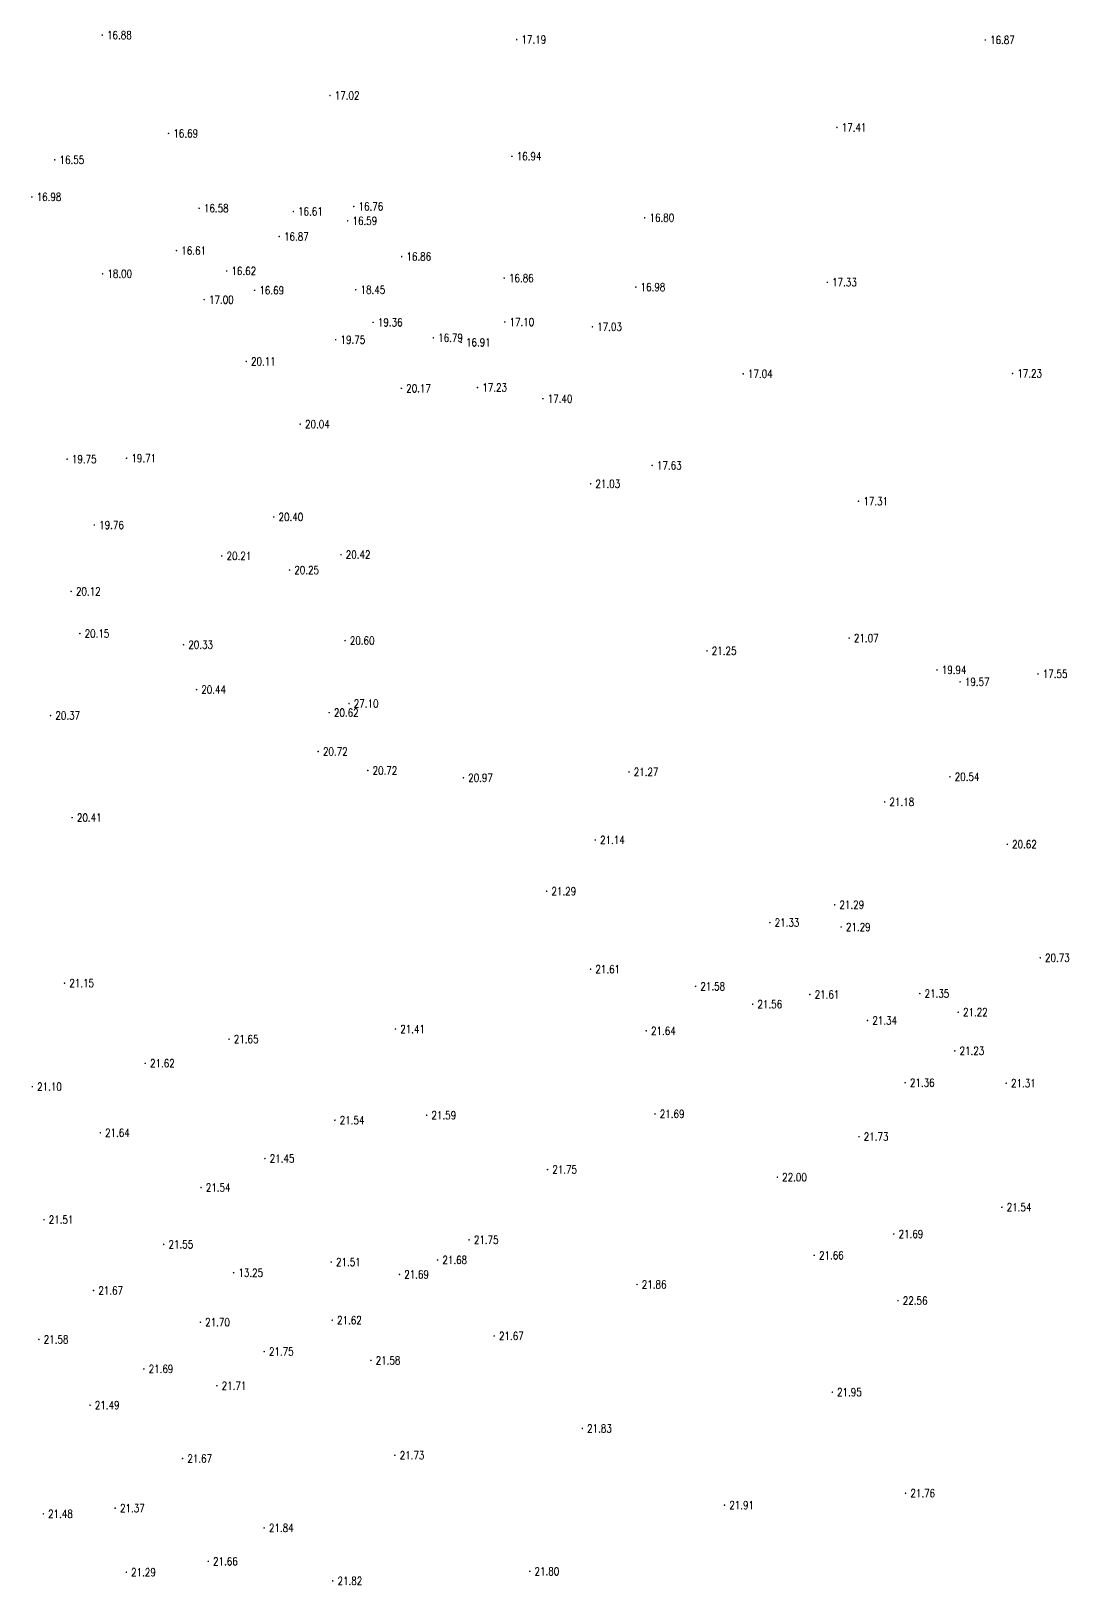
# Model space of a CAD drawing. Extents: x 476861 to 479475, y 2367369 to 2370541.
# Drawn here: x 477275.5 to 477405.3, y 2369037.4 to 2369231.6 of the extents above; entities that cross this region are included whole.
import ezdxf
from ezdxf.enums import TextEntityAlignment as Align

# ---------------------------------------------------------------- set-up
doc = ezdxf.new("R2010")
doc.units = 0
doc.header["$LTSCALE"] = 0.5
doc.layers.get('0').update_dxf_attribs({"linetype": 'CONTINUOUS'})
doc.layers.add('GCD', color=1, linetype='CONTINUOUS')
doc.styles.add('HZ', font='rs.shx', dxfattribs={"width": 0.8, "bigfont": 'hztxt.shx'})

# ---------------------------------------------------------------- blocks, each defined once
blk = doc.blocks.new('GC200')
at = {"linetype": 'Continuous', "const_width": 0.2, "flags": 128}
blk.add_lwpolyline([(-0.1, 0, 1), (0.1, 0, 1)], format="xyb", close=True, dxfattribs=at)

msp = doc.modelspace()

# ---------------------------------------------------------------- block references
at = {"layer": 'GCD', "linetype": 'Continuous'}
ref = msp.add_blockref('GC200', (477284.444, 2369231.104, 16.88), dxfattribs=dict(at, xscale=0.5, yscale=0.5, zscale=0.5))
ref.add_attrib('height', '16.88', dxfattribs={"linetype": 'Continuous', "height": 1, "style": 'HZ', "width": 0.8}).set_placement((477285.044, 2369231.104, 16.88), align=Align.MIDDLE_LEFT)
ref = msp.add_blockref('GC200', (477336.242, 2369230.545, 17.19), dxfattribs=dict(at, xscale=0.5, yscale=0.5, zscale=0.5))
ref.add_attrib('height', '17.19', dxfattribs={"linetype": 'Continuous', "height": 1, "style": 'HZ', "width": 0.8}).set_placement((477336.842, 2369230.545, 17.19), align=Align.MIDDLE_LEFT)
ref = msp.add_blockref('GC200', (477394.819, 2369230.49, 16.87), dxfattribs=dict(at, xscale=0.5, yscale=0.5, zscale=0.5))
ref.add_attrib('height', '16.87', dxfattribs={"linetype": 'Continuous', "height": 1, "style": 'HZ', "width": 0.8}).set_placement((477395.419, 2369230.49, 16.87), align=Align.MIDDLE_LEFT)
ref = msp.add_blockref('GC200', (477312.908, 2369223.549, 17.02), dxfattribs=dict(at, xscale=0.5, yscale=0.5, zscale=0.5))
ref.add_attrib('height', '17.02', dxfattribs={"linetype": 'Continuous', "height": 1, "style": 'HZ', "width": 0.8}).set_placement((477313.508, 2369223.549, 17.02), align=Align.MIDDLE_LEFT)
ref = msp.add_blockref('GC200', (477376.272, 2369219.563, 17.412), dxfattribs=dict(at, xscale=0.5, yscale=0.5, zscale=0.5))
ref.add_attrib('height', '17.41', dxfattribs={"linetype": 'Continuous', "height": 1, "style": 'HZ', "width": 0.8}).set_placement((477376.872, 2369219.563, 17.412), align=Align.MIDDLE_LEFT)
ref = msp.add_blockref('GC200', (477292.735, 2369218.815, 16.694), dxfattribs=dict(at, xscale=0.5, yscale=0.5, zscale=0.5))
ref.add_attrib('height', '16.69', dxfattribs={"linetype": 'Continuous', "height": 1, "style": 'HZ', "width": 0.8}).set_placement((477293.335, 2369218.815, 16.694), align=Align.MIDDLE_LEFT)
ref = msp.add_blockref('GC200', (477278.508, 2369215.511, 16.55), dxfattribs=dict(at, xscale=0.5, yscale=0.5, zscale=0.5))
ref.add_attrib('height', '16.55', dxfattribs={"linetype": 'Continuous', "height": 1, "style": 'HZ', "width": 0.8}).set_placement((477279.108, 2369215.511, 16.55), align=Align.MIDDLE_LEFT)
ref = msp.add_blockref('GC200', (477335.651, 2369215.951, 16.94), dxfattribs=dict(at, xscale=0.5, yscale=0.5, zscale=0.5))
ref.add_attrib('height', '16.94', dxfattribs={"linetype": 'Continuous', "height": 1, "style": 'HZ', "width": 0.8}).set_placement((477336.251, 2369215.951, 16.94), align=Align.MIDDLE_LEFT)
ref = msp.add_blockref('GC200', (477275.648, 2369210.872, 16.98), dxfattribs=dict(at, xscale=0.5, yscale=0.5, zscale=0.5))
ref.add_attrib('height', '16.98', dxfattribs={"linetype": 'Continuous', "height": 1, "style": 'HZ', "width": 0.8}).set_placement((477276.248, 2369210.872, 16.98), align=Align.MIDDLE_LEFT)
ref = msp.add_blockref('GC200', (477296.551, 2369209.457, 16.578), dxfattribs=dict(at, xscale=0.5, yscale=0.5, zscale=0.5))
ref.add_attrib('height', '16.58', dxfattribs={"linetype": 'Continuous', "height": 1, "style": 'HZ', "width": 0.8}).set_placement((477297.151, 2369209.457, 16.578), align=Align.MIDDLE_LEFT)
ref = msp.add_blockref('GC200', (477315.88, 2369209.688, 16.76), dxfattribs=dict(at, xscale=0.5, yscale=0.5, zscale=0.5))
ref.add_attrib('height', '16.76', dxfattribs={"linetype": 'Continuous', "height": 1, "style": 'HZ', "width": 0.8}).set_placement((477316.48, 2369209.688, 16.76), align=Align.MIDDLE_LEFT)
ref = msp.add_blockref('GC200', (477308.326, 2369209.057, 16.614), dxfattribs=dict(at, xscale=0.5, yscale=0.5, zscale=0.5))
ref.add_attrib('height', '16.61', dxfattribs={"linetype": 'Continuous', "height": 1, "style": 'HZ', "width": 0.8}).set_placement((477308.926, 2369209.057, 16.614), align=Align.MIDDLE_LEFT)
ref = msp.add_blockref('GC200', (477315.121, 2369207.888, 16.586), dxfattribs=dict(at, xscale=0.5, yscale=0.5, zscale=0.5))
ref.add_attrib('height', '16.59', dxfattribs={"linetype": 'Continuous', "height": 1, "style": 'HZ', "width": 0.8}).set_placement((477315.721, 2369207.888, 16.586), align=Align.MIDDLE_LEFT)
ref = msp.add_blockref('GC200', (477352.243, 2369208.274, 16.801), dxfattribs=dict(at, xscale=0.5, yscale=0.5, zscale=0.5))
ref.add_attrib('height', '16.80', dxfattribs={"linetype": 'Continuous', "height": 1, "style": 'HZ', "width": 0.8}).set_placement((477352.843, 2369208.274, 16.801), align=Align.MIDDLE_LEFT)
ref = msp.add_blockref('GC200', (477306.566, 2369205.921, 16.867), dxfattribs=dict(at, xscale=0.5, yscale=0.5, zscale=0.5))
ref.add_attrib('height', '16.87', dxfattribs={"linetype": 'Continuous', "height": 1, "style": 'HZ', "width": 0.8}).set_placement((477307.166, 2369205.921, 16.867), align=Align.MIDDLE_LEFT)
ref = msp.add_blockref('GC200', (477293.724, 2369204.165, 16.608), dxfattribs=dict(at, xscale=0.5, yscale=0.5, zscale=0.5))
ref.add_attrib('height', '16.61', dxfattribs={"linetype": 'Continuous', "height": 1, "style": 'HZ', "width": 0.8}).set_placement((477294.324, 2369204.165, 16.608), align=Align.MIDDLE_LEFT)
ref = msp.add_blockref('GC200', (477321.867, 2369203.418, 16.856), dxfattribs=dict(at, xscale=0.5, yscale=0.5, zscale=0.5))
ref.add_attrib('height', '16.86', dxfattribs={"linetype": 'Continuous', "height": 1, "style": 'HZ', "width": 0.8}).set_placement((477322.467, 2369203.418, 16.856), align=Align.MIDDLE_LEFT)
ref = msp.add_blockref('GC200', (477299.992, 2369201.622, 16.616), dxfattribs=dict(at, xscale=0.5, yscale=0.5, zscale=0.5))
ref.add_attrib('height', '16.62', dxfattribs={"linetype": 'Continuous', "height": 1, "style": 'HZ', "width": 0.8}).set_placement((477300.592, 2369201.622, 16.616), align=Align.MIDDLE_LEFT)
ref = msp.add_blockref('GC200', (477284.488, 2369201.272, 17.996), dxfattribs=dict(at, xscale=0.5, yscale=0.5, zscale=0.5))
ref.add_attrib('height', '18.00', dxfattribs={"linetype": 'Continuous', "height": 1, "style": 'HZ', "width": 0.8}).set_placement((477285.088, 2369201.272, 17.996), align=Align.MIDDLE_LEFT)
ref = msp.add_blockref('GC200', (477334.685, 2369200.732, 16.857), dxfattribs=dict(at, xscale=0.5, yscale=0.5, zscale=0.5))
ref.add_attrib('height', '16.86', dxfattribs={"linetype": 'Continuous', "height": 1, "style": 'HZ', "width": 0.8}).set_placement((477335.285, 2369200.732, 16.857), align=Align.MIDDLE_LEFT)
ref = msp.add_blockref('GC200', (477351.136, 2369199.605, 16.984), dxfattribs=dict(at, xscale=0.5, yscale=0.5, zscale=0.5))
ref.add_attrib('height', '16.98', dxfattribs={"linetype": 'Continuous', "height": 1, "style": 'HZ', "width": 0.8}).set_placement((477351.736, 2369199.605, 16.984), align=Align.MIDDLE_LEFT)
ref = msp.add_blockref('GC200', (477375.071, 2369200.203, 17.333), dxfattribs=dict(at, xscale=0.5, yscale=0.5, zscale=0.5))
ref.add_attrib('height', '17.33', dxfattribs={"linetype": 'Continuous', "height": 1, "style": 'HZ', "width": 0.8}).set_placement((477375.671, 2369200.203, 17.333), align=Align.MIDDLE_LEFT)
ref = msp.add_blockref('GC200', (477297.185, 2369198.03, 17.002), dxfattribs=dict(at, xscale=0.5, yscale=0.5, zscale=0.5))
ref.add_attrib('height', '17.00', dxfattribs={"linetype": 'Continuous', "height": 1, "style": 'HZ', "width": 0.8}).set_placement((477297.785, 2369198.03, 17.002), align=Align.MIDDLE_LEFT)
ref = msp.add_blockref('GC200', (477303.483, 2369199.204, 16.686), dxfattribs=dict(at, xscale=0.5, yscale=0.5, zscale=0.5))
ref.add_attrib('height', '16.69', dxfattribs={"linetype": 'Continuous', "height": 1, "style": 'HZ', "width": 0.8}).set_placement((477304.083, 2369199.204, 16.686), align=Align.MIDDLE_LEFT)
ref = msp.add_blockref('GC200', (477316.125, 2369199.276, 18.45), dxfattribs=dict(at, xscale=0.5, yscale=0.5, zscale=0.5))
ref.add_attrib('height', '18.45', dxfattribs={"linetype": 'Continuous', "height": 1, "style": 'HZ', "width": 0.8}).set_placement((477316.725, 2369199.276, 18.45), align=Align.MIDDLE_LEFT)
ref = msp.add_blockref('GC200', (477318.297, 2369195.196, 19.362), dxfattribs=dict(at, xscale=0.5, yscale=0.5, zscale=0.5))
ref.add_attrib('height', '19.36', dxfattribs={"linetype": 'Continuous', "height": 1, "style": 'HZ', "width": 0.8}).set_placement((477318.897, 2369195.196, 19.362), align=Align.MIDDLE_LEFT)
ref = msp.add_blockref('GC200', (477334.754, 2369195.239, 17.103), dxfattribs=dict(at, xscale=0.5, yscale=0.5, zscale=0.5))
ref.add_attrib('height', '17.10', dxfattribs={"linetype": 'Continuous', "height": 1, "style": 'HZ', "width": 0.8}).set_placement((477335.354, 2369195.239, 17.103), align=Align.MIDDLE_LEFT)
ref = msp.add_blockref('GC200', (477345.707, 2369194.649, 17.028), dxfattribs=dict(at, xscale=0.5, yscale=0.5, zscale=0.5))
ref.add_attrib('height', '17.03', dxfattribs={"linetype": 'Continuous', "height": 1, "style": 'HZ', "width": 0.8}).set_placement((477346.307, 2369194.649, 17.028), align=Align.MIDDLE_LEFT)
ref = msp.add_blockref('GC200', (477313.619, 2369193.029, 19.752), dxfattribs=dict(at, xscale=0.5, yscale=0.5, zscale=0.5))
ref.add_attrib('height', '19.75', dxfattribs={"linetype": 'Continuous', "height": 1, "style": 'HZ', "width": 0.8}).set_placement((477314.219, 2369193.029, 19.752), align=Align.MIDDLE_LEFT)
ref = msp.add_blockref('GC200', (477325.83, 2369193.268, 16.792), dxfattribs=dict(at, xscale=0.5, yscale=0.5, zscale=0.5))
ref.add_attrib('height', '16.79', dxfattribs={"linetype": 'Continuous', "height": 1, "style": 'HZ', "width": 0.8}).set_placement((477326.43, 2369193.268, 16.792), align=Align.MIDDLE_LEFT)
ref = msp.add_blockref('GC200', (477329.309, 2369192.698, 16.907), dxfattribs=dict(at, xscale=0.5, yscale=0.5, zscale=0.5))
ref.add_attrib('height', '16.91', dxfattribs={"linetype": 'Continuous', "height": 1, "style": 'HZ', "width": 0.8}).set_placement((477329.909, 2369192.698, 16.907), align=Align.MIDDLE_LEFT)
ref = msp.add_blockref('GC200', (477302.442, 2369190.31, 20.11), dxfattribs=dict(at, xscale=0.5, yscale=0.5, zscale=0.5))
ref.add_attrib('height', '20.11', dxfattribs={"linetype": 'Continuous', "height": 1, "style": 'HZ', "width": 0.8}).set_placement((477303.042, 2369190.31, 20.11), align=Align.MIDDLE_LEFT)
ref = msp.add_blockref('GC200', (477364.55, 2369188.769, 17.038), dxfattribs=dict(at, xscale=0.5, yscale=0.5, zscale=0.5))
ref.add_attrib('height', '17.04', dxfattribs={"linetype": 'Continuous', "height": 1, "style": 'HZ', "width": 0.8}).set_placement((477365.15, 2369188.769, 17.038), align=Align.MIDDLE_LEFT)
ref = msp.add_blockref('GC200', (477398.221, 2369188.811, 17.23), dxfattribs=dict(at, xscale=0.5, yscale=0.5, zscale=0.5))
ref.add_attrib('height', '17.23', dxfattribs={"linetype": 'Continuous', "height": 1, "style": 'HZ', "width": 0.8}).set_placement((477398.821, 2369188.811, 17.23), align=Align.MIDDLE_LEFT)
ref = msp.add_blockref('GC200', (477321.835, 2369186.95, 20.166), dxfattribs=dict(at, xscale=0.5, yscale=0.5, zscale=0.5))
ref.add_attrib('height', '20.17', dxfattribs={"linetype": 'Continuous', "height": 1, "style": 'HZ', "width": 0.8}).set_placement((477322.435, 2369186.95, 20.166), align=Align.MIDDLE_LEFT)
ref = msp.add_blockref('GC200', (477331.35, 2369187.057, 17.227), dxfattribs=dict(at, xscale=0.5, yscale=0.5, zscale=0.5))
ref.add_attrib('height', '17.23', dxfattribs={"linetype": 'Continuous', "height": 1, "style": 'HZ', "width": 0.8}).set_placement((477331.95, 2369187.057, 17.227), align=Align.MIDDLE_LEFT)
ref = msp.add_blockref('GC200', (477339.521, 2369185.657, 17.401), dxfattribs=dict(at, xscale=0.5, yscale=0.5, zscale=0.5))
ref.add_attrib('height', '17.40', dxfattribs={"linetype": 'Continuous', "height": 1, "style": 'HZ', "width": 0.8}).set_placement((477340.121, 2369185.657, 17.401), align=Align.MIDDLE_LEFT)
ref = msp.add_blockref('GC200', (477309.194, 2369182.473, 20.04), dxfattribs=dict(at, xscale=0.5, yscale=0.5, zscale=0.5))
ref.add_attrib('height', '20.04', dxfattribs={"linetype": 'Continuous', "height": 1, "style": 'HZ', "width": 0.8}).set_placement((477309.794, 2369182.473, 20.04), align=Align.MIDDLE_LEFT)
ref = msp.add_blockref('GC200', (477280.056, 2369178.105, 19.745), dxfattribs=dict(at, xscale=0.5, yscale=0.5, zscale=0.5))
ref.add_attrib('height', '19.75', dxfattribs={"linetype": 'Continuous', "height": 1, "style": 'HZ', "width": 0.8}).set_placement((477280.656, 2369178.105, 19.745), align=Align.MIDDLE_LEFT)
ref = msp.add_blockref('GC200', (477287.486, 2369178.213, 19.711), dxfattribs=dict(at, xscale=0.5, yscale=0.5, zscale=0.5))
ref.add_attrib('height', '19.71', dxfattribs={"linetype": 'Continuous', "height": 1, "style": 'HZ', "width": 0.8}).set_placement((477288.086, 2369178.213, 19.711), align=Align.MIDDLE_LEFT)
ref = msp.add_blockref('GC200', (477353.174, 2369177.317, 17.63), dxfattribs=dict(at, xscale=0.5, yscale=0.5, zscale=0.5))
ref.add_attrib('height', '17.63', dxfattribs={"linetype": 'Continuous', "height": 1, "style": 'HZ', "width": 0.8}).set_placement((477353.774, 2369177.317, 17.63), align=Align.MIDDLE_LEFT)
ref = msp.add_blockref('GC200', (477345.492, 2369175.023, 21.029), dxfattribs=dict(at, xscale=0.5, yscale=0.5, zscale=0.5))
ref.add_attrib('height', '21.03', dxfattribs={"linetype": 'Continuous', "height": 1, "style": 'HZ', "width": 0.8}).set_placement((477346.092, 2369175.023, 21.029), align=Align.MIDDLE_LEFT)
ref = msp.add_blockref('GC200', (477378.976, 2369172.838, 17.31), dxfattribs=dict(at, xscale=0.5, yscale=0.5, zscale=0.5))
ref.add_attrib('height', '17.31', dxfattribs={"linetype": 'Continuous', "height": 1, "style": 'HZ', "width": 0.8}).set_placement((477379.576, 2369172.838, 17.31), align=Align.MIDDLE_LEFT)
ref = msp.add_blockref('GC200', (477305.876, 2369170.874, 20.402), dxfattribs=dict(at, xscale=0.5, yscale=0.5, zscale=0.5))
ref.add_attrib('height', '20.40', dxfattribs={"linetype": 'Continuous', "height": 1, "style": 'HZ', "width": 0.8}).set_placement((477306.476, 2369170.874, 20.402), align=Align.MIDDLE_LEFT)
ref = msp.add_blockref('GC200', (477283.456, 2369169.865, 19.756), dxfattribs=dict(at, xscale=0.5, yscale=0.5, zscale=0.5))
ref.add_attrib('height', '19.76', dxfattribs={"linetype": 'Continuous', "height": 1, "style": 'HZ', "width": 0.8}).set_placement((477284.056, 2369169.865, 19.756), align=Align.MIDDLE_LEFT)
ref = msp.add_blockref('GC200', (477299.387, 2369166.003, 20.21), dxfattribs=dict(at, xscale=0.5, yscale=0.5, zscale=0.5))
ref.add_attrib('height', '20.21', dxfattribs={"linetype": 'Continuous', "height": 1, "style": 'HZ', "width": 0.8}).set_placement((477299.987, 2369166.003, 20.21), align=Align.MIDDLE_LEFT)
ref = msp.add_blockref('GC200', (477314.281, 2369166.163, 20.417), dxfattribs=dict(at, xscale=0.5, yscale=0.5, zscale=0.5))
ref.add_attrib('height', '20.42', dxfattribs={"linetype": 'Continuous', "height": 1, "style": 'HZ', "width": 0.8}).set_placement((477314.881, 2369166.163, 20.417), align=Align.MIDDLE_LEFT)
ref = msp.add_blockref('GC200', (477307.852, 2369164.234, 20.246), dxfattribs=dict(at, xscale=0.5, yscale=0.5, zscale=0.5))
ref.add_attrib('height', '20.25', dxfattribs={"linetype": 'Continuous', "height": 1, "style": 'HZ', "width": 0.8}).set_placement((477308.452, 2369164.234, 20.246), align=Align.MIDDLE_LEFT)
ref = msp.add_blockref('GC200', (477280.559, 2369161.568, 20.115), dxfattribs=dict(at, xscale=0.5, yscale=0.5, zscale=0.5))
ref.add_attrib('height', '20.12', dxfattribs={"linetype": 'Continuous', "height": 1, "style": 'HZ', "width": 0.8}).set_placement((477281.159, 2369161.568, 20.115), align=Align.MIDDLE_LEFT)
ref = msp.add_blockref('GC200', (477281.644, 2369156.301, 20.149), dxfattribs=dict(at, xscale=0.5, yscale=0.5, zscale=0.5))
ref.add_attrib('height', '20.15', dxfattribs={"linetype": 'Continuous', "height": 1, "style": 'HZ', "width": 0.8}).set_placement((477282.244, 2369156.301, 20.149), align=Align.MIDDLE_LEFT)
ref = msp.add_blockref('GC200', (477294.604, 2369154.905, 20.327), dxfattribs=dict(at, xscale=0.5, yscale=0.5, zscale=0.5))
ref.add_attrib('height', '20.33', dxfattribs={"linetype": 'Continuous', "height": 1, "style": 'HZ', "width": 0.8}).set_placement((477295.204, 2369154.905, 20.327), align=Align.MIDDLE_LEFT)
ref = msp.add_blockref('GC200', (477314.791, 2369155.419, 20.601), dxfattribs=dict(at, xscale=0.5, yscale=0.5, zscale=0.5))
ref.add_attrib('height', '20.60', dxfattribs={"linetype": 'Continuous', "height": 1, "style": 'HZ', "width": 0.8}).set_placement((477315.391, 2369155.419, 20.601), align=Align.MIDDLE_LEFT)
ref = msp.add_blockref('GC200', (477377.794, 2369155.738, 21.073), dxfattribs=dict(at, xscale=0.5, yscale=0.5, zscale=0.5))
ref.add_attrib('height', '21.07', dxfattribs={"linetype": 'Continuous', "height": 1, "style": 'HZ', "width": 0.8}).set_placement((477378.394, 2369155.738, 21.073), align=Align.MIDDLE_LEFT)
ref = msp.add_blockref('GC200', (477360.034, 2369154.147, 21.245), dxfattribs=dict(at, xscale=0.5, yscale=0.5, zscale=0.5))
ref.add_attrib('height', '21.25', dxfattribs={"linetype": 'Continuous', "height": 1, "style": 'HZ', "width": 0.8}).set_placement((477360.634, 2369154.147, 21.245), align=Align.MIDDLE_LEFT)
ref = msp.add_blockref('GC200', (477388.777, 2369151.76, 19.935), dxfattribs=dict(at, xscale=0.5, yscale=0.5, zscale=0.5))
ref.add_attrib('height', '19.94', dxfattribs={"linetype": 'Continuous', "height": 1, "style": 'HZ', "width": 0.8}).set_placement((477389.377, 2369151.76, 19.935), align=Align.MIDDLE_LEFT)
ref = msp.add_blockref('GC200', (477401.401, 2369151.254, 17.55), dxfattribs=dict(at, xscale=0.5, yscale=0.5, zscale=0.5))
ref.add_attrib('height', '17.55', dxfattribs={"linetype": 'Continuous', "height": 1, "style": 'HZ', "width": 0.8}).set_placement((477402.001, 2369151.254, 17.55), align=Align.MIDDLE_LEFT)
ref = msp.add_blockref('GC200', (477296.225, 2369149.295, 20.44), dxfattribs=dict(at, xscale=0.5, yscale=0.5, zscale=0.5))
ref.add_attrib('height', '20.44', dxfattribs={"linetype": 'Continuous', "height": 1, "style": 'HZ', "width": 0.8}).set_placement((477296.825, 2369149.295, 20.44), align=Align.MIDDLE_LEFT)
ref = msp.add_blockref('GC200', (477391.662, 2369150.255, 19.572), dxfattribs=dict(at, xscale=0.5, yscale=0.5, zscale=0.5))
ref.add_attrib('height', '19.57', dxfattribs={"linetype": 'Continuous', "height": 1, "style": 'HZ', "width": 0.8}).set_placement((477392.262, 2369150.255, 19.572), align=Align.MIDDLE_LEFT)
ref = msp.add_blockref('GC200', (477315.289, 2369147.554, 27.098), dxfattribs=dict(at, xscale=0.5, yscale=0.5, zscale=0.5))
ref.add_attrib('height', '27.10', dxfattribs={"linetype": 'Continuous', "height": 1, "style": 'HZ', "width": 0.8}).set_placement((477315.889, 2369147.554, 27.098), align=Align.MIDDLE_LEFT)
ref = msp.add_blockref('GC200', (477277.987, 2369146.054, 20.37), dxfattribs=dict(at, xscale=0.5, yscale=0.5, zscale=0.5))
ref.add_attrib('height', '20.37', dxfattribs={"linetype": 'Continuous', "height": 1, "style": 'HZ', "width": 0.8}).set_placement((477278.587, 2369146.054, 20.37), align=Align.MIDDLE_LEFT)
ref = msp.add_blockref('GC200', (477312.802, 2369146.414, 20.623), dxfattribs=dict(at, xscale=0.5, yscale=0.5, zscale=0.5))
ref.add_attrib('height', '20.62', dxfattribs={"linetype": 'Continuous', "height": 1, "style": 'HZ', "width": 0.8}).set_placement((477313.402, 2369146.414, 20.623), align=Align.MIDDLE_LEFT)
ref = msp.add_blockref('GC200', (477311.434, 2369141.558, 20.721), dxfattribs=dict(at, xscale=0.5, yscale=0.5, zscale=0.5))
ref.add_attrib('height', '20.72', dxfattribs={"linetype": 'Continuous', "height": 1, "style": 'HZ', "width": 0.8}).set_placement((477312.034, 2369141.558, 20.721), align=Align.MIDDLE_LEFT)
ref = msp.add_blockref('GC200', (477317.635, 2369139.179, 20.721), dxfattribs=dict(at, xscale=0.5, yscale=0.5, zscale=0.5))
ref.add_attrib('height', '20.72', dxfattribs={"linetype": 'Continuous', "height": 1, "style": 'HZ', "width": 0.8}).set_placement((477318.235, 2369139.179, 20.721), align=Align.MIDDLE_LEFT)
ref = msp.add_blockref('GC200', (477329.582, 2369138.275, 20.968), dxfattribs=dict(at, xscale=0.5, yscale=0.5, zscale=0.5))
ref.add_attrib('height', '20.97', dxfattribs={"linetype": 'Continuous', "height": 1, "style": 'HZ', "width": 0.8}).set_placement((477330.182, 2369138.275, 20.968), align=Align.MIDDLE_LEFT)
ref = msp.add_blockref('GC200', (477350.281, 2369139.008, 21.273), dxfattribs=dict(at, xscale=0.5, yscale=0.5, zscale=0.5))
ref.add_attrib('height', '21.27', dxfattribs={"linetype": 'Continuous', "height": 1, "style": 'HZ', "width": 0.8}).set_placement((477350.881, 2369139.008, 21.273), align=Align.MIDDLE_LEFT)
ref = msp.add_blockref('GC200', (477390.396, 2369138.403, 20.541), dxfattribs=dict(at, xscale=0.5, yscale=0.5, zscale=0.5))
ref.add_attrib('height', '20.54', dxfattribs={"linetype": 'Continuous', "height": 1, "style": 'HZ', "width": 0.8}).set_placement((477390.996, 2369138.403, 20.541), align=Align.MIDDLE_LEFT)
ref = msp.add_blockref('GC200', (477382.239, 2369135.257, 21.175), dxfattribs=dict(at, xscale=0.5, yscale=0.5, zscale=0.5))
ref.add_attrib('height', '21.18', dxfattribs={"linetype": 'Continuous', "height": 1, "style": 'HZ', "width": 0.8}).set_placement((477382.839, 2369135.257, 21.175), align=Align.MIDDLE_LEFT)
ref = msp.add_blockref('GC200', (477280.679, 2369133.293, 20.41), dxfattribs=dict(at, xscale=0.5, yscale=0.5, zscale=0.5))
ref.add_attrib('height', '20.41', dxfattribs={"linetype": 'Continuous', "height": 1, "style": 'HZ', "width": 0.8}).set_placement((477281.279, 2369133.293, 20.41), align=Align.MIDDLE_LEFT)
ref = msp.add_blockref('GC200', (477346.061, 2369130.5, 21.142), dxfattribs=dict(at, xscale=0.5, yscale=0.5, zscale=0.5))
ref.add_attrib('height', '21.14', dxfattribs={"linetype": 'Continuous', "height": 1, "style": 'HZ', "width": 0.8}).set_placement((477346.661, 2369130.5, 21.142), align=Align.MIDDLE_LEFT)
ref = msp.add_blockref('GC200', (477397.564, 2369129.961, 20.62), dxfattribs=dict(at, xscale=0.5, yscale=0.5, zscale=0.5))
ref.add_attrib('height', '20.62', dxfattribs={"linetype": 'Continuous', "height": 1, "style": 'HZ', "width": 0.8}).set_placement((477398.164, 2369129.961, 20.62), align=Align.MIDDLE_LEFT)
ref = msp.add_blockref('GC200', (477339.988, 2369124.092, 21.287), dxfattribs=dict(at, xscale=0.5, yscale=0.5, zscale=0.5))
ref.add_attrib('height', '21.29', dxfattribs={"linetype": 'Continuous', "height": 1, "style": 'HZ', "width": 0.8}).set_placement((477340.588, 2369124.092, 21.287), align=Align.MIDDLE_LEFT)
ref = msp.add_blockref('GC200', (477375.988, 2369122.404, 21.286), dxfattribs=dict(at, xscale=0.5, yscale=0.5, zscale=0.5))
ref.add_attrib('height', '21.29', dxfattribs={"linetype": 'Continuous', "height": 1, "style": 'HZ', "width": 0.8}).set_placement((477376.588, 2369122.404, 21.286), align=Align.MIDDLE_LEFT)
ref = msp.add_blockref('GC200', (477367.887, 2369120.175, 21.331), dxfattribs=dict(at, xscale=0.5, yscale=0.5, zscale=0.5))
ref.add_attrib('height', '21.33', dxfattribs={"linetype": 'Continuous', "height": 1, "style": 'HZ', "width": 0.8}).set_placement((477368.487, 2369120.175, 21.331), align=Align.MIDDLE_LEFT)
ref = msp.add_blockref('GC200', (477376.798, 2369119.623, 21.29), dxfattribs=dict(at, xscale=0.5, yscale=0.5, zscale=0.5))
ref.add_attrib('height', '21.29', dxfattribs={"linetype": 'Continuous', "height": 1, "style": 'HZ', "width": 0.8}).set_placement((477377.398, 2369119.623, 21.29), align=Align.MIDDLE_LEFT)
ref = msp.add_blockref('GC200', (477345.483, 2369114.354, 21.606), dxfattribs=dict(at, xscale=0.5, yscale=0.5, zscale=0.5))
ref.add_attrib('height', '21.61', dxfattribs={"linetype": 'Continuous', "height": 1, "style": 'HZ', "width": 0.8}).set_placement((477346.083, 2369114.354, 21.606), align=Align.MIDDLE_LEFT)
ref = msp.add_blockref('GC200', (477401.685, 2369115.776, 20.73), dxfattribs=dict(at, xscale=0.5, yscale=0.5, zscale=0.5))
ref.add_attrib('height', '20.73', dxfattribs={"linetype": 'Continuous', "height": 1, "style": 'HZ', "width": 0.8}).set_placement((477402.285, 2369115.776, 20.73), align=Align.MIDDLE_LEFT)
ref = msp.add_blockref('GC200', (477279.732, 2369112.608, 21.153), dxfattribs=dict(at, xscale=0.5, yscale=0.5, zscale=0.5))
ref.add_attrib('height', '21.15', dxfattribs={"linetype": 'Continuous', "height": 1, "style": 'HZ', "width": 0.8}).set_placement((477280.332, 2369112.608, 21.153), align=Align.MIDDLE_LEFT)
ref = msp.add_blockref('GC200', (477358.607, 2369112.206, 21.578), dxfattribs=dict(at, xscale=0.5, yscale=0.5, zscale=0.5))
ref.add_attrib('height', '21.58', dxfattribs={"linetype": 'Continuous', "height": 1, "style": 'HZ', "width": 0.8}).set_placement((477359.207, 2369112.206, 21.578), align=Align.MIDDLE_LEFT)
ref = msp.add_blockref('GC200', (477372.89, 2369111.186, 21.606), dxfattribs=dict(at, xscale=0.5, yscale=0.5, zscale=0.5))
ref.add_attrib('height', '21.61', dxfattribs={"linetype": 'Continuous', "height": 1, "style": 'HZ', "width": 0.8}).set_placement((477373.49, 2369111.186, 21.606), align=Align.MIDDLE_LEFT)
ref = msp.add_blockref('GC200', (477386.627, 2369111.301, 21.353), dxfattribs=dict(at, xscale=0.5, yscale=0.5, zscale=0.5))
ref.add_attrib('height', '21.35', dxfattribs={"linetype": 'Continuous', "height": 1, "style": 'HZ', "width": 0.8}).set_placement((477387.227, 2369111.301, 21.353), align=Align.MIDDLE_LEFT)
ref = msp.add_blockref('GC200', (477365.739, 2369109.971, 21.563), dxfattribs=dict(at, xscale=0.5, yscale=0.5, zscale=0.5))
ref.add_attrib('height', '21.56', dxfattribs={"linetype": 'Continuous', "height": 1, "style": 'HZ', "width": 0.8}).set_placement((477366.339, 2369109.971, 21.563), align=Align.MIDDLE_LEFT)
ref = msp.add_blockref('GC200', (477391.43, 2369108.973, 21.224), dxfattribs=dict(at, xscale=0.5, yscale=0.5, zscale=0.5))
ref.add_attrib('height', '21.22', dxfattribs={"linetype": 'Continuous', "height": 1, "style": 'HZ', "width": 0.8}).set_placement((477392.03, 2369108.973, 21.224), align=Align.MIDDLE_LEFT)
ref = msp.add_blockref('GC200', (477321.091, 2369106.867, 21.413), dxfattribs=dict(at, xscale=0.5, yscale=0.5, zscale=0.5))
ref.add_attrib('height', '21.41', dxfattribs={"linetype": 'Continuous', "height": 1, "style": 'HZ', "width": 0.8}).set_placement((477321.691, 2369106.867, 21.413), align=Align.MIDDLE_LEFT)
ref = msp.add_blockref('GC200', (477352.437, 2369106.649, 21.637), dxfattribs=dict(at, xscale=0.5, yscale=0.5, zscale=0.5))
ref.add_attrib('height', '21.64', dxfattribs={"linetype": 'Continuous', "height": 1, "style": 'HZ', "width": 0.8}).set_placement((477353.037, 2369106.649, 21.637), align=Align.MIDDLE_LEFT)
ref = msp.add_blockref('GC200', (477380.098, 2369107.938, 21.34), dxfattribs=dict(at, xscale=0.5, yscale=0.5, zscale=0.5))
ref.add_attrib('height', '21.34', dxfattribs={"linetype": 'Continuous', "height": 1, "style": 'HZ', "width": 0.8}).set_placement((477380.698, 2369107.938, 21.34), align=Align.MIDDLE_LEFT)
ref = msp.add_blockref('GC200', (477300.292, 2369105.614, 21.65), dxfattribs=dict(at, xscale=0.5, yscale=0.5, zscale=0.5))
ref.add_attrib('height', '21.65', dxfattribs={"linetype": 'Continuous', "height": 1, "style": 'HZ', "width": 0.8}).set_placement((477300.892, 2369105.614, 21.65), align=Align.MIDDLE_LEFT)
ref = msp.add_blockref('GC200', (477289.813, 2369102.585, 21.623), dxfattribs=dict(at, xscale=0.5, yscale=0.5, zscale=0.5))
ref.add_attrib('height', '21.62', dxfattribs={"linetype": 'Continuous', "height": 1, "style": 'HZ', "width": 0.8}).set_placement((477290.413, 2369102.585, 21.623), align=Align.MIDDLE_LEFT)
ref = msp.add_blockref('GC200', (477390.999, 2369104.148, 21.23), dxfattribs=dict(at, xscale=0.5, yscale=0.5, zscale=0.5))
ref.add_attrib('height', '21.23', dxfattribs={"linetype": 'Continuous', "height": 1, "style": 'HZ', "width": 0.8}).set_placement((477391.599, 2369104.148, 21.23), align=Align.MIDDLE_LEFT)
ref = msp.add_blockref('GC200', (477275.702, 2369099.672, 21.1), dxfattribs=dict(at, xscale=0.5, yscale=0.5, zscale=0.5))
ref.add_attrib('height', '21.10', dxfattribs={"linetype": 'Continuous', "height": 1, "style": 'HZ', "width": 0.8}).set_placement((477276.302, 2369099.672, 21.1), align=Align.MIDDLE_LEFT)
ref = msp.add_blockref('GC200', (477384.796, 2369100.161, 21.363), dxfattribs=dict(at, xscale=0.5, yscale=0.5, zscale=0.5))
ref.add_attrib('height', '21.36', dxfattribs={"linetype": 'Continuous', "height": 1, "style": 'HZ', "width": 0.8}).set_placement((477385.396, 2369100.161, 21.363), align=Align.MIDDLE_LEFT)
ref = msp.add_blockref('GC200', (477397.429, 2369100.098, 21.305), dxfattribs=dict(at, xscale=0.5, yscale=0.5, zscale=0.5))
ref.add_attrib('height', '21.31', dxfattribs={"linetype": 'Continuous', "height": 1, "style": 'HZ', "width": 0.8}).set_placement((477398.029, 2369100.098, 21.305), align=Align.MIDDLE_LEFT)
ref = msp.add_blockref('GC200', (477313.519, 2369095.474, 21.541), dxfattribs=dict(at, xscale=0.5, yscale=0.5, zscale=0.5))
ref.add_attrib('height', '21.54', dxfattribs={"linetype": 'Continuous', "height": 1, "style": 'HZ', "width": 0.8}).set_placement((477314.119, 2369095.474, 21.541), align=Align.MIDDLE_LEFT)
ref = msp.add_blockref('GC200', (477324.995, 2369096.097, 21.591), dxfattribs=dict(at, xscale=0.5, yscale=0.5, zscale=0.5))
ref.add_attrib('height', '21.59', dxfattribs={"linetype": 'Continuous', "height": 1, "style": 'HZ', "width": 0.8}).set_placement((477325.595, 2369096.097, 21.591), align=Align.MIDDLE_LEFT)
ref = msp.add_blockref('GC200', (477353.532, 2369096.263, 21.692), dxfattribs=dict(at, xscale=0.5, yscale=0.5, zscale=0.5))
ref.add_attrib('height', '21.69', dxfattribs={"linetype": 'Continuous', "height": 1, "style": 'HZ', "width": 0.8}).set_placement((477354.132, 2369096.263, 21.692), align=Align.MIDDLE_LEFT)
ref = msp.add_blockref('GC200', (477284.208, 2369093.912, 21.644), dxfattribs=dict(at, xscale=0.5, yscale=0.5, zscale=0.5))
ref.add_attrib('height', '21.64', dxfattribs={"linetype": 'Continuous', "height": 1, "style": 'HZ', "width": 0.8}).set_placement((477284.808, 2369093.912, 21.644), align=Align.MIDDLE_LEFT)
ref = msp.add_blockref('GC200', (477379.024, 2369093.422, 21.731), dxfattribs=dict(at, xscale=0.5, yscale=0.5, zscale=0.5))
ref.add_attrib('height', '21.73', dxfattribs={"linetype": 'Continuous', "height": 1, "style": 'HZ', "width": 0.8}).set_placement((477379.624, 2369093.422, 21.731), align=Align.MIDDLE_LEFT)
ref = msp.add_blockref('GC200', (477304.78, 2369090.682, 21.445), dxfattribs=dict(at, xscale=0.5, yscale=0.5, zscale=0.5))
ref.add_attrib('height', '21.45', dxfattribs={"linetype": 'Continuous', "height": 1, "style": 'HZ', "width": 0.8}).set_placement((477305.38, 2369090.682, 21.445), align=Align.MIDDLE_LEFT)
ref = msp.add_blockref('GC200', (477340.098, 2369089.306, 21.748), dxfattribs=dict(at, xscale=0.5, yscale=0.5, zscale=0.5))
ref.add_attrib('height', '21.75', dxfattribs={"linetype": 'Continuous', "height": 1, "style": 'HZ', "width": 0.8}).set_placement((477340.698, 2369089.306, 21.748), align=Align.MIDDLE_LEFT)
ref = msp.add_blockref('GC200', (477296.794, 2369087.057, 21.54), dxfattribs=dict(at, xscale=0.5, yscale=0.5, zscale=0.5))
ref.add_attrib('height', '21.54', dxfattribs={"linetype": 'Continuous', "height": 1, "style": 'HZ', "width": 0.8}).set_placement((477297.394, 2369087.057, 21.54), align=Align.MIDDLE_LEFT)
ref = msp.add_blockref('GC200', (477368.826, 2369088.352, 22), dxfattribs=dict(at, xscale=0.5, yscale=0.5, zscale=0.5))
ref.add_attrib('height', '22.00', dxfattribs={"linetype": 'Continuous', "height": 1, "style": 'HZ', "width": 0.8}).set_placement((477369.426, 2369088.352, 22), align=Align.MIDDLE_LEFT)
ref = msp.add_blockref('GC200', (477277.159, 2369083.045, 21.51), dxfattribs=dict(at, xscale=0.5, yscale=0.5, zscale=0.5))
ref.add_attrib('height', '21.51', dxfattribs={"linetype": 'Continuous', "height": 1, "style": 'HZ', "width": 0.8}).set_placement((477277.759, 2369083.045, 21.51), align=Align.MIDDLE_LEFT)
ref = msp.add_blockref('GC200', (477396.891, 2369084.602, 21.539), dxfattribs=dict(at, xscale=0.5, yscale=0.5, zscale=0.5))
ref.add_attrib('height', '21.54', dxfattribs={"linetype": 'Continuous', "height": 1, "style": 'HZ', "width": 0.8}).set_placement((477397.491, 2369084.602, 21.539), align=Align.MIDDLE_LEFT)
ref = msp.add_blockref('GC200', (477383.38, 2369081.248, 21.69), dxfattribs=dict(at, xscale=0.5, yscale=0.5, zscale=0.5))
ref.add_attrib('height', '21.69', dxfattribs={"linetype": 'Continuous', "height": 1, "style": 'HZ', "width": 0.8}).set_placement((477383.98, 2369081.248, 21.69), align=Align.MIDDLE_LEFT)
ref = msp.add_blockref('GC200', (477292.126, 2369079.956, 21.547), dxfattribs=dict(at, xscale=0.5, yscale=0.5, zscale=0.5))
ref.add_attrib('height', '21.55', dxfattribs={"linetype": 'Continuous', "height": 1, "style": 'HZ', "width": 0.8}).set_placement((477292.726, 2369079.956, 21.547), align=Align.MIDDLE_LEFT)
ref = msp.add_blockref('GC200', (477330.297, 2369080.524, 21.751), dxfattribs=dict(at, xscale=0.5, yscale=0.5, zscale=0.5))
ref.add_attrib('height', '21.75', dxfattribs={"linetype": 'Continuous', "height": 1, "style": 'HZ', "width": 0.8}).set_placement((477330.897, 2369080.524, 21.751), align=Align.MIDDLE_LEFT)
ref = msp.add_blockref('GC200', (477313.06, 2369077.748, 21.514), dxfattribs=dict(at, xscale=0.5, yscale=0.5, zscale=0.5))
ref.add_attrib('height', '21.51', dxfattribs={"linetype": 'Continuous', "height": 1, "style": 'HZ', "width": 0.8}).set_placement((477313.66, 2369077.748, 21.514), align=Align.MIDDLE_LEFT)
ref = msp.add_blockref('GC200', (477326.359, 2369078.009, 21.68), dxfattribs=dict(at, xscale=0.5, yscale=0.5, zscale=0.5))
ref.add_attrib('height', '21.68', dxfattribs={"linetype": 'Continuous', "height": 1, "style": 'HZ', "width": 0.8}).set_placement((477326.959, 2369078.009, 21.68), align=Align.MIDDLE_LEFT)
ref = msp.add_blockref('GC200', (477373.434, 2369078.585, 21.659), dxfattribs=dict(at, xscale=0.5, yscale=0.5, zscale=0.5))
ref.add_attrib('height', '21.66', dxfattribs={"linetype": 'Continuous', "height": 1, "style": 'HZ', "width": 0.8}).set_placement((477374.034, 2369078.585, 21.659), align=Align.MIDDLE_LEFT)
ref = msp.add_blockref('GC200', (477300.864, 2369076.413, 13.25), dxfattribs=dict(at, xscale=0.5, yscale=0.5, zscale=0.5))
ref.add_attrib('height', '13.25', dxfattribs={"linetype": 'Continuous', "height": 1, "style": 'HZ', "width": 0.8}).set_placement((477301.464, 2369076.413, 13.25), align=Align.MIDDLE_LEFT)
ref = msp.add_blockref('GC200', (477321.59, 2369076.2, 21.69), dxfattribs=dict(at, xscale=0.5, yscale=0.5, zscale=0.5))
ref.add_attrib('height', '21.69', dxfattribs={"linetype": 'Continuous', "height": 1, "style": 'HZ', "width": 0.8}).set_placement((477322.19, 2369076.2, 21.69), align=Align.MIDDLE_LEFT)
ref = msp.add_blockref('GC200', (477283.357, 2369074.191, 21.67), dxfattribs=dict(at, xscale=0.5, yscale=0.5, zscale=0.5))
ref.add_attrib('height', '21.67', dxfattribs={"linetype": 'Continuous', "height": 1, "style": 'HZ', "width": 0.8}).set_placement((477283.957, 2369074.191, 21.67), align=Align.MIDDLE_LEFT)
ref = msp.add_blockref('GC200', (477351.287, 2369074.942, 21.86), dxfattribs=dict(at, xscale=0.5, yscale=0.5, zscale=0.5))
ref.add_attrib('height', '21.86', dxfattribs={"linetype": 'Continuous', "height": 1, "style": 'HZ', "width": 0.8}).set_placement((477351.887, 2369074.942, 21.86), align=Align.MIDDLE_LEFT)
ref = msp.add_blockref('GC200', (477383.908, 2369072.923, 22.561), dxfattribs=dict(at, xscale=0.5, yscale=0.5, zscale=0.5))
ref.add_attrib('height', '22.56', dxfattribs={"linetype": 'Continuous', "height": 1, "style": 'HZ', "width": 0.8}).set_placement((477384.508, 2369072.923, 22.561), align=Align.MIDDLE_LEFT)
ref = msp.add_blockref('GC200', (477296.713, 2369070.23, 21.703), dxfattribs=dict(at, xscale=0.5, yscale=0.5, zscale=0.5))
ref.add_attrib('height', '21.70', dxfattribs={"linetype": 'Continuous', "height": 1, "style": 'HZ', "width": 0.8}).set_placement((477297.313, 2369070.23, 21.703), align=Align.MIDDLE_LEFT)
ref = msp.add_blockref('GC200', (477313.194, 2369070.477, 21.618), dxfattribs=dict(at, xscale=0.5, yscale=0.5, zscale=0.5))
ref.add_attrib('height', '21.62', dxfattribs={"linetype": 'Continuous', "height": 1, "style": 'HZ', "width": 0.8}).set_placement((477313.794, 2369070.477, 21.618), align=Align.MIDDLE_LEFT)
ref = msp.add_blockref('GC200', (477276.528, 2369068.077, 21.582), dxfattribs=dict(at, xscale=0.5, yscale=0.5, zscale=0.5))
ref.add_attrib('height', '21.58', dxfattribs={"linetype": 'Continuous', "height": 1, "style": 'HZ', "width": 0.8}).set_placement((477277.128, 2369068.077, 21.582), align=Align.MIDDLE_LEFT)
ref = msp.add_blockref('GC200', (477333.431, 2369068.509, 21.67), dxfattribs=dict(at, xscale=0.5, yscale=0.5, zscale=0.5))
ref.add_attrib('height', '21.67', dxfattribs={"linetype": 'Continuous', "height": 1, "style": 'HZ', "width": 0.8}).set_placement((477334.031, 2369068.509, 21.67), align=Align.MIDDLE_LEFT)
ref = msp.add_blockref('GC200', (477304.684, 2369066.557, 21.753), dxfattribs=dict(at, xscale=0.5, yscale=0.5, zscale=0.5))
ref.add_attrib('height', '21.75', dxfattribs={"linetype": 'Continuous', "height": 1, "style": 'HZ', "width": 0.8}).set_placement((477305.284, 2369066.557, 21.753), align=Align.MIDDLE_LEFT)
ref = msp.add_blockref('GC200', (477318.022, 2369065.454, 21.58), dxfattribs=dict(at, xscale=0.5, yscale=0.5, zscale=0.5))
ref.add_attrib('height', '21.58', dxfattribs={"linetype": 'Continuous', "height": 1, "style": 'HZ', "width": 0.8}).set_placement((477318.622, 2369065.454, 21.58), align=Align.MIDDLE_LEFT)
ref = msp.add_blockref('GC200', (477289.642, 2369064.388, 21.686), dxfattribs=dict(at, xscale=0.5, yscale=0.5, zscale=0.5))
ref.add_attrib('height', '21.69', dxfattribs={"linetype": 'Continuous', "height": 1, "style": 'HZ', "width": 0.8}).set_placement((477290.242, 2369064.388, 21.686), align=Align.MIDDLE_LEFT)
ref = msp.add_blockref('GC200', (477298.769, 2369062.285, 21.712), dxfattribs=dict(at, xscale=0.5, yscale=0.5, zscale=0.5))
ref.add_attrib('height', '21.71', dxfattribs={"linetype": 'Continuous', "height": 1, "style": 'HZ', "width": 0.8}).set_placement((477299.369, 2369062.285, 21.712), align=Align.MIDDLE_LEFT)
ref = msp.add_blockref('GC200', (477282.92, 2369059.857, 21.492), dxfattribs=dict(at, xscale=0.5, yscale=0.5, zscale=0.5))
ref.add_attrib('height', '21.49', dxfattribs={"linetype": 'Continuous', "height": 1, "style": 'HZ', "width": 0.8}).set_placement((477283.52, 2369059.857, 21.492), align=Align.MIDDLE_LEFT)
ref = msp.add_blockref('GC200', (477375.691, 2369061.485, 21.948), dxfattribs=dict(at, xscale=0.5, yscale=0.5, zscale=0.5))
ref.add_attrib('height', '21.95', dxfattribs={"linetype": 'Continuous', "height": 1, "style": 'HZ', "width": 0.8}).set_placement((477376.291, 2369061.485, 21.948), align=Align.MIDDLE_LEFT)
ref = msp.add_blockref('GC200', (477344.449, 2369056.951, 21.83), dxfattribs=dict(at, xscale=0.5, yscale=0.5, zscale=0.5))
ref.add_attrib('height', '21.83', dxfattribs={"linetype": 'Continuous', "height": 1, "style": 'HZ', "width": 0.8}).set_placement((477345.049, 2369056.951, 21.83), align=Align.MIDDLE_LEFT)
ref = msp.add_blockref('GC200', (477294.482, 2369053.183, 21.666), dxfattribs=dict(at, xscale=0.5, yscale=0.5, zscale=0.5))
ref.add_attrib('height', '21.67', dxfattribs={"linetype": 'Continuous', "height": 1, "style": 'HZ', "width": 0.8}).set_placement((477295.082, 2369053.183, 21.666), align=Align.MIDDLE_LEFT)
ref = msp.add_blockref('GC200', (477321.022, 2369053.594, 21.73), dxfattribs=dict(at, xscale=0.5, yscale=0.5, zscale=0.5))
ref.add_attrib('height', '21.73', dxfattribs={"linetype": 'Continuous', "height": 1, "style": 'HZ', "width": 0.8}).set_placement((477321.622, 2369053.594, 21.73), align=Align.MIDDLE_LEFT)
ref = msp.add_blockref('GC200', (477384.855, 2369048.857, 21.76), dxfattribs=dict(at, xscale=0.5, yscale=0.5, zscale=0.5))
ref.add_attrib('height', '21.76', dxfattribs={"linetype": 'Continuous', "height": 1, "style": 'HZ', "width": 0.8}).set_placement((477385.455, 2369048.857, 21.76), align=Align.MIDDLE_LEFT)
ref = msp.add_blockref('GC200', (477277.077, 2369046.277, 21.482), dxfattribs=dict(at, xscale=0.5, yscale=0.5, zscale=0.5))
ref.add_attrib('height', '21.48', dxfattribs={"linetype": 'Continuous', "height": 1, "style": 'HZ', "width": 0.8}).set_placement((477277.677, 2369046.277, 21.482), align=Align.MIDDLE_LEFT)
ref = msp.add_blockref('GC200', (477286.064, 2369046.984, 21.366), dxfattribs=dict(at, xscale=0.5, yscale=0.5, zscale=0.5))
ref.add_attrib('height', '21.37', dxfattribs={"linetype": 'Continuous', "height": 1, "style": 'HZ', "width": 0.8}).set_placement((477286.664, 2369046.984, 21.366), align=Align.MIDDLE_LEFT)
ref = msp.add_blockref('GC200', (477362.218, 2369047.36, 21.91), dxfattribs=dict(at, xscale=0.5, yscale=0.5, zscale=0.5))
ref.add_attrib('height', '21.91', dxfattribs={"linetype": 'Continuous', "height": 1, "style": 'HZ', "width": 0.8}).set_placement((477362.818, 2369047.36, 21.91), align=Align.MIDDLE_LEFT)
ref = msp.add_blockref('GC200', (477304.678, 2369044.515, 21.842), dxfattribs=dict(at, xscale=0.5, yscale=0.5, zscale=0.5))
ref.add_attrib('height', '21.84', dxfattribs={"linetype": 'Continuous', "height": 1, "style": 'HZ', "width": 0.8}).set_placement((477305.278, 2369044.515, 21.842), align=Align.MIDDLE_LEFT)
ref = msp.add_blockref('GC200', (477297.697, 2369040.336, 21.659), dxfattribs=dict(at, xscale=0.5, yscale=0.5, zscale=0.5))
ref.add_attrib('height', '21.66', dxfattribs={"linetype": 'Continuous', "height": 1, "style": 'HZ', "width": 0.8}).set_placement((477298.297, 2369040.336, 21.659), align=Align.MIDDLE_LEFT)
ref = msp.add_blockref('GC200', (477287.45, 2369038.976, 21.292), dxfattribs=dict(at, xscale=0.5, yscale=0.5, zscale=0.5))
ref.add_attrib('height', '21.29', dxfattribs={"linetype": 'Continuous', "height": 1, "style": 'HZ', "width": 0.8}).set_placement((477288.05, 2369038.976, 21.292), align=Align.MIDDLE_LEFT)
ref = msp.add_blockref('GC200', (477337.876, 2369039.088, 21.8), dxfattribs=dict(at, xscale=0.5, yscale=0.5, zscale=0.5))
ref.add_attrib('height', '21.80', dxfattribs={"linetype": 'Continuous', "height": 1, "style": 'HZ', "width": 0.8}).set_placement((477338.476, 2369039.088, 21.8), align=Align.MIDDLE_LEFT)
ref = msp.add_blockref('GC200', (477313.253, 2369037.892, 21.821), dxfattribs=dict(at, xscale=0.5, yscale=0.5, zscale=0.5))
ref.add_attrib('height', '21.82', dxfattribs={"linetype": 'Continuous', "height": 1, "style": 'HZ', "width": 0.8}).set_placement((477313.853, 2369037.892, 21.821), align=Align.MIDDLE_LEFT)

doc.saveas('drawing.dxf')
